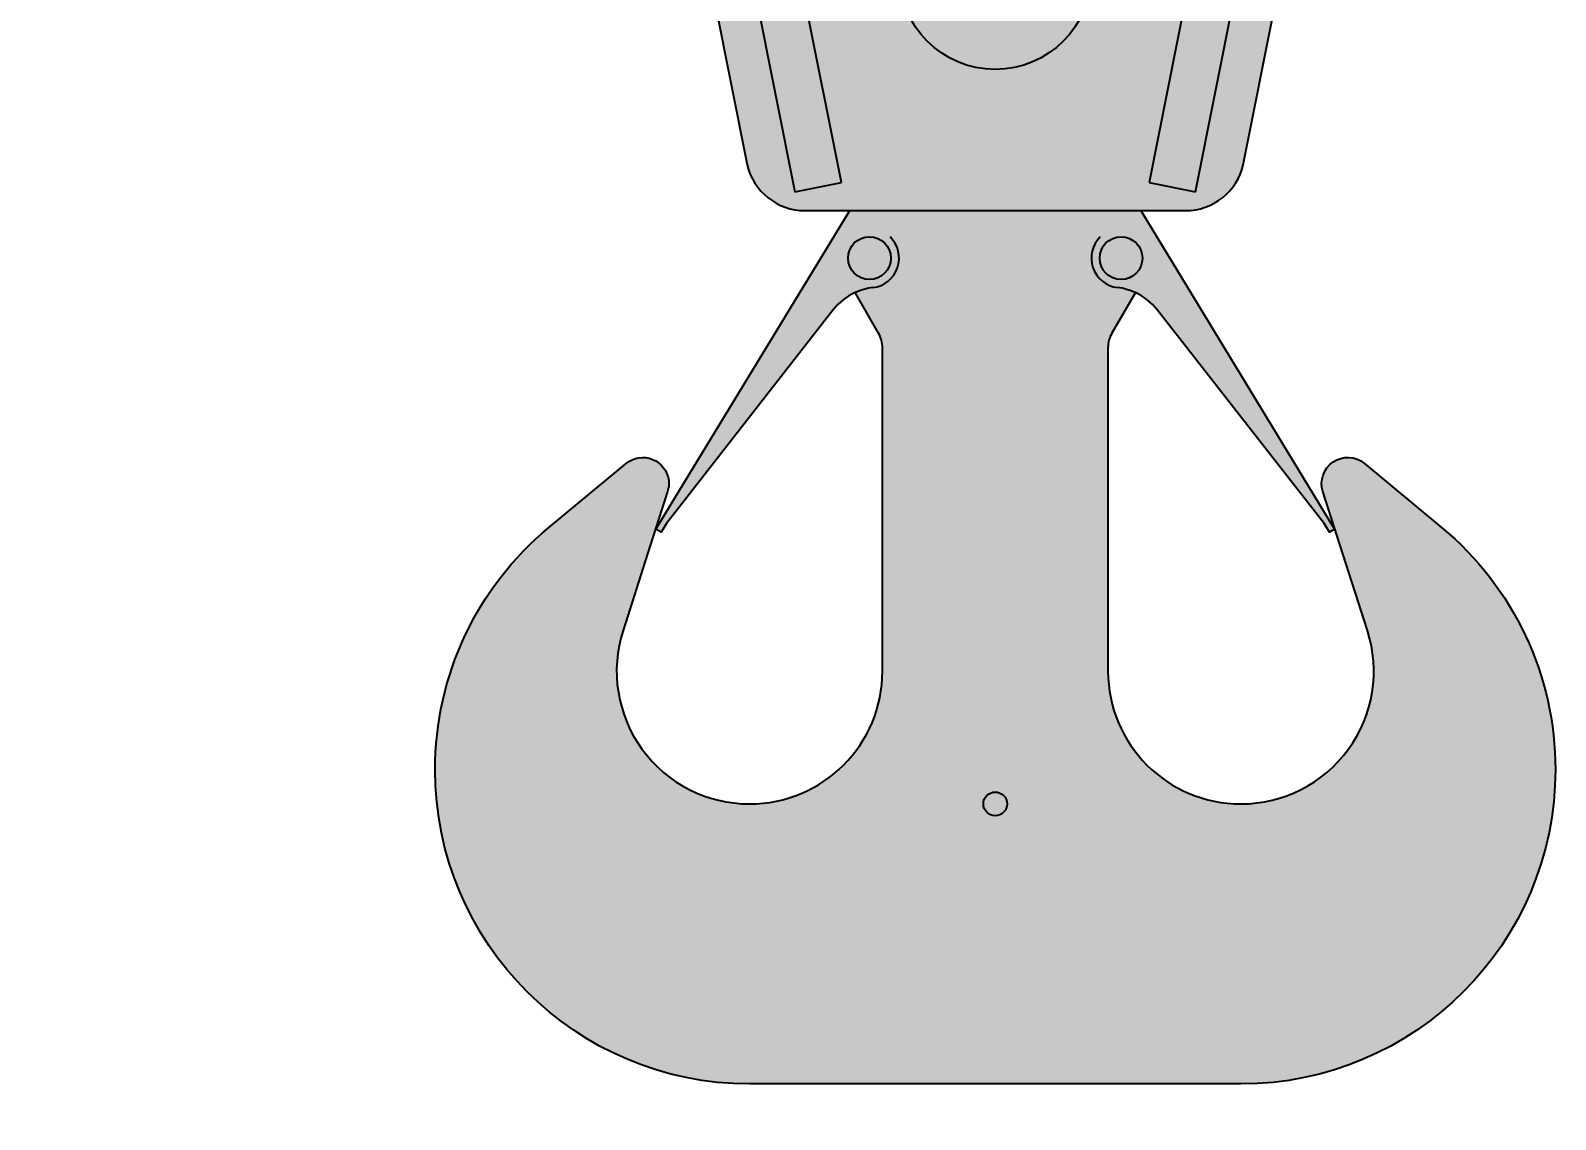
# Model space of a CAD drawing. Header units: millimetres. Extents: x -4957 to 16265, y -14538 to 14589.
# Drawn here: x 6602 to 7887, y 9633 to 10550 of the extents above; entities that cross this region are included whole.
import ezdxf
from ezdxf.enums import TextEntityAlignment as Align

# ---------------------------------------------------------------- set-up
doc = ezdxf.new("R2010")
doc.units = ezdxf.units.MM
doc.set_wipeout_variables(frame=1)
doc.layers.add('Техника Кран LTM 1250-5.1', color=250, linetype='Continuous')
doc.layers.add('Техника Кран LTM 1250-5.1 Штрих', color=7, linetype='Continuous', true_color=0xffe79e)
doc.styles.add('arial', font='arial.ttf')
doc.styles.get("Standard").update_dxf_attribs({"font": 'mipgost.ttf'})

# ---------------------------------------------------------------- blocks, each defined once
blk = doc.blocks.new('LTM 1250-5.1-20240907.185504')
at = {"color": 0, "linetype": 'ByBlock', "lineweight": -2, "ltscale": 10, "transparency": 16777216}
blk.add_wipeout([(-399.9996444228191, 1265.0005354804434), (-12050, 1265.0005354804416), (-12050, 365.50077453992344), (-399.9996444228482, 365.5007745399271)], dxfattribs=at)
blk = doc.blocks.new('LTM 1250-5.1-20240907.19033301')
at = {"color": 0, "linetype": 'ByBlock', "lineweight": -2, "ltscale": 10, "transparency": 16777216}
blk.add_wipeout([(-174.99978845795977, -448.00174376917676), (-168.99978845794521, -448.0017421872053), (-168.99978845797432, -452.954736657226), (-50.99978845795249, -452.9547366572406), (-51.000123257278574, -438.001742187178), (-11645.00000000783, -438.00174218718166), (-11645.000000007823, -1064.040839807256), (-175.00032195452695, -1064.040839807254), (-175.00032195452695, -1064.0408398071613)], dxfattribs=at)
blk = doc.blocks.new('LTM 1250-5.1-20240907.191734')
at = {"color": 0, "linetype": 'ByBlock', "lineweight": -2, "ltscale": 10, "transparency": 16777216}
blk.add_wipeout([(-174.9998666890324, -466.0005408123907), (-168.99986668904694, -466.0005408123325), (-168.9998666890615, -471.45353528248233), (-50.99986668906149, -471.45353528247506), (-51.00047289084068, -454.0315482482547), (-11465, -454.03156318026413), (-11465, -1139.949527358176), (-175.00041157837495, -1139.9495273581979)], dxfattribs=at)
blk = doc.blocks.new('LTM 1250-5.1-20240907.192521')
at = {"color": 0, "linetype": 'ByBlock', "lineweight": -2, "ltscale": 10, "transparency": 16777216}
blk.add_wipeout([(-11285, -476.03426479715927), (-11284.999999999993, -1216.293599928973), (-175.00504542825183, -1216.3013632330476), (-175.00449191298503, -488.00324242924034), (-169.0044919129714, -488.00324242924034), (-169.0044919130005, -493.1694486810902), (-51.00449191297139, -493.16944868111204), (-51.005097256972476, -476.03424878682745)], dxfattribs=at)
blk = doc.blocks.new('LTM 1250-5.1-20230629.145237')
at = {"color": 0, "linetype": 'ByBlock', "lineweight": -2, "ltscale": 10, "transparency": 16777216}
blk.add_wipeout([(-22.49999824251421, 400.98155523670175), (-23.991857856203353, 400.41018752336504), (-25.469225216996392, 399.802329108878), (-26.931207922915178, 399.1583471693839), (-28.37692286506359, 398.47863070140033), (-28.376922865063534, 398.47863070140033), (-167.4627217632423, 330.98684966233213), (-167.4627217632423, 330.98684966233213), (-172.5507926816029, 328.03727817830236), (-177.15136567139245, 324.3735142973612), (-181.16498658772025, 320.0747604372664), (-184.50488988267898, 315.2339460853218), (-339.16144550029935, 51.49856771576037), (-339.16144550029935, 51.49856771576037), (-341.68183425712584, 46.463106154293655), (-343.5143964588227, 41.13863919510732), (-344.62696196914817, 35.61863642266394), (-344.9999999999999, 30.000000000000227), (-345, 30.000000000000227), (-345, -194.23105999999825), (-345, -194.23105999999825), (-344.91755194007317, -197.1012530789028), (-344.6704796675954, -199.96198048376868), (-344.25959800774797, -202.8038077576157), (-343.68626201635936, -205.61736277462865), (-209.0306220163543, -881.3863027745386), (-209.0306220163543, -881.3863027745386), (-202.57364584242725, -896.7710182331101), (-191.41432026125779, -909.1747057342259), (-176.79526747175407, -917.2161798894772), (-160.34436000000295, -920), (-160.34436000000278, -920), (160.34436000001736, -920), (160.34436000001736, -920), (176.7952674717552, -917.216179889498), (191.41432026125293, -909.1747057342704), (202.57364584242458, -896.7710182331792), (209.03062201636197, -881.3863027746302), (209.03062201636203, -881.3863027746302), (343.6862620163787, -205.61736277454315), (343.6862620163787, -205.61736277454315), (344.25959800776076, -202.80380775755134), (344.6704796676027, -199.96198048372594), (344.9175519400762, -197.10125307888143), (344.99999999999994, -194.23105999999825), (344.99999999999994, 30.000000000000227), (344.99999999999994, 30.000000000000227), (344.6269619691577, 35.61863642263643), (343.51439645884557, 41.138639195054566), (341.68183425716524, 46.46310615421612), (339.16144550035824, 51.49856771566169), (184.5048898826465, 315.2339460853998), (184.5048898826465, 315.2339460853998), (181.16498624097832, 320.0747606813725), (177.15136490025589, 324.37351468939755), (172.55079143006049, 328.03727860558274), (167.46271999999584, 330.98685000000114), (167.46271999999584, 330.98685000000114), (28.37692286527306, 398.47863070129824), (28.37692286527306, 398.47863070129824), (26.931207923073657, 399.1583471693102), (25.469225217103087, 399.8023291088309), (23.991857856257525, 400.4101875233439), (22.499998242515346, 400.9815552367045), (22.499998242515346, 400.9815552367045), (22.5, 440), (-22.499999999999943, 440)], dxfattribs=at)
at = {"layer": 'Техника Кран LTM 1250-5.1 Штрих', "ltscale": 10, "transparency": 16777216}
h = blk.add_hatch(color=256, dxfattribs=at)
h.dxf.hatch_style = 1
edge = h.paths.add_edge_path()
edge.add_arc((-9.825704694321757e-10, 340.0000000025343), 64.9999999972885, 110.252245090905, 115.8851130001813)
edge.add_line((-28.37692286504898, 398.4786307014001), (-167.4627217632369, 330.9868496623312))
edge.add_arc((-149.99999999987, 294.9999999998304), 40.00000000020258, 115.8851130002572, 149.6122959998974)
edge.add_line((-184.5048898826935, 315.2339460853182), (-339.1614455002709, 51.49856771576015))
edge.add_arc((-302.499999999983, 29.99999999995956), 42.500000000017, 149.6122959997879, 179.9999999999455)
edge.add_line((-345, 30), (-345, -194.2310599999983))
edge.add_arc((-294.9999999996309, -194.2310600000019), 50.00000000036914, 179.9999999999958, 193.1632319998972)
edge.add_line((-343.6862620163593, -205.6173627746248), (-209.0306220163475, -881.3863027745392))
edge.add_arc((-160.3443599999818, -870.000000000004), 49.999999999996, 193.1632319998942, 269.9999999999926)
edge.add_line((-160.3443599999882, -920), (160.3443600000464, -920))
edge.add_arc((160.3443600000705, -870.000000000088), 49.99999999991201, 269.9999999999724, 346.8367680000709)
edge.add_line((209.0306220163475, -881.3863027746338), (343.6862620163593, -205.6173627745447))
edge.add_arc((294.9999999999778, -194.2310599999619), 50.00000000002218, 346.8367680000568, 359.9999999999583)
edge.add_line((345, -194.2310599999983), (345, 30))
edge.add_arc((302.5000000002287, 30.00000000012296), 42.49999999977126, 359.9999999998342, 390.3877039999917)
edge.add_line((339.1614455003873, 51.49856771565828), (184.5048898826353, 315.2339460853982))
edge.add_arc((150.0000005492444, 294.9999994109781), 39.99999982416033, 30.38770512590138, 64.11489055934418)
edge.add_line((167.4627200000104, 330.9868500000011), (28.37692286528181, 398.4786307012982))
edge.add_arc((6.404476948773663e-11, 340.0000000001178), 64.99999999987354, 64.11488699979633, 69.74775490907274)
edge.add_line((22.49999824253609, 400.9815552366999), (22.5, 440))
edge.add_line((22.5, 440), (-22.5, 440))
edge.add_line((-22.5, 440), (-22.49999824253609, 400.9815552366999))
at = {"color": 0, "linetype": 'ByBlock', "lineweight": -2, "ltscale": 10, "transparency": 16777216}
for p, q in [((-140.4725800000015, 344.0838900000017), (-123.0098627531552, 308.0970413223476)), ((140.4725900000194, 344.0838900000017), (123.0098627532134, 308.0970413223476)), ((-165, 303.6602500000008), (-150, 312.3205000000016)), ((-135, 303.6602500000008), (-150, 312.3205000000016)), ((135, 303.6602500000008), (150, 312.3205000000016)), ((165, 303.6602500000008), (150, 312.3205000000016)), ((-165, 303.6602500000008), (-165, 286.3397500000065)), ((-135, 286.3397500000065), (-135, 303.6602500000008)), ((135, 303.6602500000008), (135, 286.3397500000065)), ((165, 286.3397500000065), (165, 303.6602500000008)), ((-199.6803499999805, 289.3552799999961), (-165.1754599999986, 269.1213300000018)), ((-165, 286.3397500000065), (-150, 277.6795000000056)), ((-150, 277.6795000000056), (-135, 286.3397500000065)), ((135, 286.3397500000065), (150, 277.6795000000056)), ((150, 277.6795000000056), (165, 286.3397500000065)), ((199.6803500000387, 289.3552799999961), (165.1754599999986, 269.1213300000018)), ((-316.3982499999693, 90.31657000000268), (-279.736809999973, 68.81800000000658)), ((316.3982599999872, 90.31657000000268), (279.7368100000313, 68.81800000000658)), ((-345, -15), (-302.5, -15)), ((345, -15), (302.5, -15)), ((-180, -367), (-180, -400)), ((-120, -400), (-120, -367)), ((120, -400), (120, -367)), ((180, -400), (180, -367)), ((-227.3060307885171, -405.8843167592058), (-266.5348091831547, -413.7011540776803)), ((-263.9331900000107, -400), (-190, -400)), ((-129.5955643075868, -896.2440466922999), (-227.3060307885171, -405.8843167592058)), ((-180, -400), (-120, -400)), ((-110, -400), (110, -400)), ((120, -400), (180, -400)), ((227.3060307885753, -405.8843167592058), (129.5955643075868, -896.2440466922999)), ((190, -400), (263.9331900000107, -400)), ((266.5348091832129, -413.7011540776803), (227.3060307885753, -405.8843167592058)), ((-266.5348091831547, -413.7011540776803), (-168.8243427022244, -904.0608840107816)), ((168.8243427022244, -904.0608840107816), (266.5348091832129, -413.7011540776803)), ((-168.8243427022244, -904.0608840107816), (-129.5955643075868, -896.2440466922999)), ((129.5955643075868, -896.2440466922999), (168.8243427022244, -904.0608840107816))]:
    blk.add_line(p, q, dxfattribs=at)
blk.add_lwpolyline([(-22.49999824253609, 400.9815552366999, 0.0245829730570119), (-28.37692286504898, 398.4786307014001), (-167.4627217632369, 330.9868496623312, 0.1482342404654451), (-184.5048898826935, 315.2339460853182), (-339.1614455002709, 51.49856771576015, 0.1333738812397295), (-345, 30), (-345, -194.2310599999983, 0.05749867466113651), (-343.6862620163593, -205.6173627746248), (-209.0306220163475, -881.3863027745392, 0.3484167399874709), (-160.3443599999882, -920), (160.3443600000464, -920, 0.3484167399874708), (209.0306220163475, -881.3863027746338), (343.6862620163593, -205.6173627745447, 0.05749867466113662), (345, -194.2310599999983), (345, 30, 0.1333738812397295), (339.1614455003873, 51.49856771565828), (184.5048898826353, 315.2339460853982, 0.1482342513182574), (167.4627200000104, 330.9868500000011), (28.37692286528181, 398.4786307012982, 0.02458297305701223), (22.49999824253609, 400.9815552366999), (22.5, 440), (-22.5, 440)], format="xyb", close=True, dxfattribs=at)
blk.add_lwpolyline([(22.49999824253609, 400.9815552366999, 0.08859782210783405), (0, 405, 0.08859782210783428), (-22.49999824253609, 400.9815552366999)], format="xyb", dxfattribs=at)
for centre, radius in [((-150, 295), 15), ((-50, 300), 10), ((50, 300), 10), ((150, 295), 15), ((0, 0), 80), ((-302.5, 30), 12), ((-302.5, 30), 10), ((302.5, 30), 12), ((302.5, 30), 10), ((0, -720), 81)]:
    blk.add_circle(centre, radius, dxfattribs=at)
at = {"color": 0, "linetype": 'ByBlock', "lineweight": 9, "ltscale": 10, "transparency": 16777216}
blk.add_circle((0, 0), 286, dxfattribs=at)
at = {"color": 0, "linetype": 'ByBlock', "lineweight": -2, "ltscale": 10, "transparency": 16777216}
for centre, radius, start, end in [((-127.1101899999776, 339.4528599999976), 10.00000000000668, 115.8851129991063, 205.8851129993499), ((127.1101900000358, 339.4528599999976), 9.999999999997053, 334.1148870006501, 64.11488700089377), ((-150.000000934524, 294.9999991229051), 30.00000122367205, 239.6122984727309, 25.88511372870054), ((150.000000934524, 294.9999991229051), 30.0000012236695, 154.1148862712995, 300.3877015272691), ((-196.112610000011, 275.6705699999948), 9.999999999991571, 59.61229599859659, 149.6122960006707), ((196.1126199999708, 275.6705699999948), 10.00000000000207, 30.38770399932927, 120.3877040014034), ((-302.7135399999679, 93.88431000000128), 10.00000000000115, 149.6122960006707, 239.6122959985966), ((302.7135499999858, 93.88431000000128), 10.0000000000063, 300.3877040014034, 30.38770399932927), ((-302.5000000747386, 29.99999968012708), 44.99999968013071, 270.0000000933815, 59.61229468410155), ((302.5000000747386, 29.99999968012708), 44.99999968013221, 120.3877053158985, 269.9999999032834), ((-335, -25), 10, 90, 180), ((335, -25), 10, 0, 90), ((-150, -367), 30, 0, 180), ((150, -367), 30, 0, 180), ((-263.9331900000107, -350), 50.00000000001103, 191.2693149996418, 270), ((263.9331900000107, -350), 50, 270, 348.7306850003582), ((-190, -390), 10, 270, 0), ((-110, -390), 10, 180, 270), ((110, -390), 10, 270, 0), ((190, -390), 10, 180, 270), ((-67.54857855651062, -920.6745838269635), 30.00000152914512, 178.7115327551855, 225.6438107107791), ((67.54859170387499, -920.6745756303208), 29.99999819828435, 314.356160389059, 1.288451729558584)]:
    blk.add_arc(centre, radius, start, end, dxfattribs=at)
at = {"layer": 'Defpoints', "color": 0, "linetype": 'ByBlock', "lineweight": -2, "ltscale": 10, "transparency": 16777216, "width": 0.7}
blk.add_text('151.0t', height=80, dxfattribs=at).set_placement((0, -160.5930726881634), align=Align.MIDDLE_CENTER)
blk = doc.blocks.new('LTM 1250-5.1-20230629.145241')
at = {"color": 0, "linetype": 'ByBlock', "lineweight": -2, "ltscale": 10, "transparency": 16777216}
blk.add_wipeout([(285.86214394932495, 99.60207801086472), (281.5900980769273, 97.00407248032298), (277.1205900000059, 104.35352999998952), (136.42905999989256, 284.33114000012756), (136.42905999989256, 284.33114000012756), (132.5193324555919, 288.765170679839), (128.11360686080474, 292.706766742695), (123.27346926903924, 296.100830034984), (118.06657822286668, 298.89991616666566), (118.06657822286668, 298.89991616666566), (98.34936490538529, 264.74870999999985), (98.34936490538529, 264.74870999999985), (96.90301168721246, 261.8157958091276), (95.85185434276717, 258.7191861275635), (95.21387846564859, 255.51186480550155), (94.99999999999481, 252.24870999999985), (94.99999999998546, -19.999999999999886), (94.99999999998546, -19.999999999999886), (103.52549235872134, -62.860544424889895), (127.80404050709205, -99.19595949289328), (164.13945557509527, -123.47450764126415), (206.99999999998542, -131.9999999999999), (206.99999999998542, -131.9999999999999), (206.99999999998542, -131.9999999999999), (257.7615560878404, -119.83618794575807), (297.49714739295183, -85.9868647060755), (317.57576919211004, -37.80447324614738), (313.6361253804352, 14.245244397548845), (313.6361253804352, 14.245244397549072), (292.89402000000706, 78.83401000000242), (276.0536182288488, 131.27325556476), (276.0536182288488, 131.27325556476), (276.2057938200336, 145.18338286218602), (284.67199136572503, 156.22142154478183), (298.06722219855493, 159.97409922563293), (311.0357520208998, 154.94100543670913), (311.0357520208998, 154.94100543670913), (376.0670099999843, 101.06211000000269), (376.0670099999843, 101.06211000000258), (416.48035454800396, 59.30520633804406), (446.8205131661766, 9.743606323363792), (465.6285325248348, -45.23944405396048), (471.99999999999994, -103.00000000007265), (471.99999999999994, -103.00000000007265), (471.99999999999994, -103.00000000007265), (451.82807611547645, -204.41110957680723), (394.38329701441245, -290.3832970144746), (308.41110957672606, -347.82807611551004), (206.99999999998496, -368), (206.99999999998542, -367.9999999999999), (-207.00000000001464, -367.9999999999999), (-207.00000000001464, -367.9999999999999), (-308.4111095767636, -347.8280761154909), (-394.3832970144497, -290.3832970144349), (-451.8280761155056, -204.41110957674857), (-472.0000000000146, -102.99999999999977), (-472.0000000000146, -102.99999999999989), (-472.0000000000146, -102.99999999999977), (-465.62853319695813, -45.239444112812066), (-446.820514593243, 9.743606382969801), (-416.4803567636982, 59.30520672534897), (-376.0670129793456, 101.06211094234186), (-376.0670129793456, 101.06211094234175), (-311.0357520209655, 154.94100543669276), (-311.0357520209655, 154.94100543669276), (-300.3782495454551, 159.73907610750882), (-288.7672721435756, 158.40152425778638), (-279.4798944288043, 151.30585964051318), (-275.1373797695398, 140.45475796318442), (-275.1373797695398, 140.45475796318442), (-275.00041945288405, 138.1358519418983), (-275.1087309717721, 135.8154313165004), (-275.46110676840556, 133.5193662995979), (-276.0536182288613, 131.2732555647665), (-292.894020000007, 78.83401000000242), (-313.6361253804345, 14.245244397553506), (-313.6361253804345, 14.245244397553506), (-317.57576919211414, -37.8044732461351), (-297.49714739296377, -85.98686470605821), (-257.7615560878614, -119.83618794574022), (-207.0000000000148, -131.99999999998568), (-207.00000000001464, -131.99999999998556), (-207.00000000001464, -131.99999999998556), (-164.13945557512676, -123.47450764125301), (-127.80404050712417, -99.19595949288612), (-103.52549235875262, -62.8605444248866), (-95.00000000001457, -19.999999999999773), (-95.00000000001457, -19.999999999999886), (-95.00000000001457, 252.24870999999985), (-95.00000000001457, 252.24870999999985), (-95.21387846565985, 255.51186480549995), (-95.85185434276964, 258.7191861275612), (-96.90301168720644, 261.81579580912603), (-98.34936490537069, 264.74870999999985), (-98.34936490537079, 264.74870999999985), (-118.06656999999535, 298.89991999999984), (-118.06656999999547, 298.89991999999984), (-123.27346369517417, 296.10083393287164), (-128.1136036266671, 292.70676996652537), (-132.51933111875474, 288.76517257085607), (-136.42905999998044, 284.3311400000023), (-136.42905999998038, 284.3311400000023), (-277.1205899999914, 104.35352999998952), (-281.59009598377924, 97.00407120737634), (-285.86214394933285, 99.60207801085164), (-122.63834999999382, 368.0000000000002), (122.6383499999938, 368.0000000000002)], dxfattribs=at)
at = {"layer": 'Техника Кран LTM 1250-5.1 Штрих', "ltscale": 10, "true_color": 0xadadad, "transparency": 16777216}
h = blk.add_hatch(color=253, dxfattribs=at)
h.dxf.hatch_style = 1
edge = h.paths.add_edge_path()
edge.add_line((122.6383500000084, 368), (285.8621439492999, 99.60207801086653))
edge.add_line((285.8621439492999, 99.60207801086653), (281.5900980769511, 97.0040724803257))
edge.add_line((281.5900980769511, 97.0040724803257), (277.1205899999914, 104.3535299999858))
edge.add_line((277.1205899999914, 104.3535299999858), (136.429059999864, 284.3311400001257))
edge.add_arc((97.0367648689513, 253.5375229957871), 49.99999763890816, 38.01533556591767, 65.12776070211865)
edge.add_line((118.0665782228898, 298.8999161666652), (98.34936490537075, 264.7487099999998))
edge.add_arc((119.9999999999328, 252.2487100000204), 24.99999999994732, 149.9999999999848, 180.0000000000472)
edge.add_line((94.99999999998545, 252.2487099999998), (94.99999999998545, -20))
edge.add_arc((206.9999999999854, -20), 112, 180, 270)
edge.add_arc((207.0000000000041, -19.99999999999316), 112.0000000000068, 269.9999999999905, 377.803959999993)
edge.add_line((313.6361253804498, 14.24524439754896), (292.8940199999925, 78.83400999999867))
edge.add_line((292.8940199999925, 78.83400999999867), (276.0536182288633, 131.2732555647599))
edge.add_arc((296.9999999999852, 138.000000000001), 21.99999999996891, 50.35799300014901, 197.8039600000465, ccw=False)
edge.add_line((311.0357520208781, 154.9410054367108), (376.0670099999843, 101.0621099999989))
edge.add_arc((207.000001278927, -103.0000028094957), 264.9999987210584, 6.074267275835155e-07, 50.3579939666281, ccw=False)
edge.add_arc((207.0000000000218, -103.0000000000364), 264.9999999999636, 269.9999999999921, 359.9999999999921, ccw=False)
edge.add_line((206.9999999999854, -368), (-207.0000000000146, -368))
edge.add_arc((-207.0000000000146, -103), 265, 180, 270, ccw=False)
edge.add_arc((-207.0000000000346, -102.9999999999779), 264.9999999999799, 129.6420069998998, 180.0000000000048, ccw=False)
edge.add_line((-376.0670129793725, 101.0621109423373), (-311.0357520209654, 154.941005436689))
edge.add_arc((-297.0000000000216, 137.9999999999773), 22.00000000000285, 6.406398326006411, 129.6420069999499, ccw=False)
edge.add_arc((-296.9999999999985, 137.9999999999295), 21.99999999998523, -17.803959999817323, 6.406398326136809, ccw=False)
edge.add_line((-276.0536182288342, 131.2732555647672), (-292.8940200000216, 78.83400999999867))
edge.add_line((-292.8940200000216, 78.83400999999867), (-313.6361253804207, 14.24524439755623))
edge.add_arc((-207.0000000000067, -20.00000000000344), 111.999999999982, 162.1960399999935, 269.999999999996)
edge.add_arc((-207.0000000000073, -19.99999999999272), 111.9999999999927, 269.9999999999962, 359.9999999999963)
edge.add_line((-95.00000000001455, -20), (-95.00000000001455, 252.2487099999998))
edge.add_arc((-119.9999999999328, 252.2487100001291), 24.9999999999182, 359.9999999997038, 389.9999999997663)
edge.add_line((-98.34936490534164, 264.7487099999998), (-118.0665699999809, 298.8999199999962))
edge.add_arc((-97.03677611935836, 253.5375372419165), 49.99998000151595, 114.872224071475, 141.9846693558967)
edge.add_line((-136.4290599999513, 284.3311400000021), (-277.1205900000205, 104.3535299999858))
edge.add_line((-277.1205900000205, 104.3535299999858), (-281.5900959837745, 97.00407120737509))
edge.add_line((-281.5900959837745, 97.00407120737509), (-285.862143949329, 99.60207801085198))
edge.add_line((-285.862143949329, 99.60207801085198), (-122.6383499999793, 368))
edge.add_line((-122.6383499999793, 368), (122.6383500000084, 368))
at = {"color": 0, "linetype": 'ByBlock', "lineweight": -2, "ltscale": 10, "transparency": 16777216}
blk.add_lwpolyline([(122.6383500000084, 368), (285.8621439492999, 99.60207801086653), (281.5900980769511, 97.0040724803257), (277.1205899999914, 104.3535299999858), (136.429059999864, 284.3311400001257, 0.1188552476238497), (118.0665782228898, 298.8999161666652), (98.34936490537075, 264.7487099999998, 0.1316524975876729), (94.99999999998545, 252.2487099999998), (94.99999999998545, -20, 0.414213562373095), (206.9999999999854, -132, 0.5084484607468674), (313.6361253804498, 14.24524439754896), (292.8940199999925, 78.83400999999867), (276.0536182288633, 131.2732555647599, -0.7497707899697781), (311.0357520208781, 154.9410054367108), (376.0670099999843, 101.0621099999989, -0.2233340443865461), (471.9999999999854, -103.0000000000728, -0.414213562373095), (206.9999999999854, -368), (-207.0000000000146, -368, -0.414213562373095), (-472.0000000000146, -103, -0.2233340427415406), (-376.0670129793725, 101.0621109423373), (-311.0357520209654, 154.941005436689, -0.5963302448858279), (-275.1373797695414, 140.4547579631835, -0.1060323259322553), (-276.0536182288342, 131.2732555647672), (-292.8940200000216, 78.83400999999867), (-313.6361253804207, 14.24524439755623, 0.5084484607468671), (-207.0000000000146, -131.9999999999854, 0.414213562373095), (-95.00000000001455, -20), (-95.00000000001455, 252.2487099999998, 0.1316524975876729), (-98.34936490534164, 264.7487099999998), (-118.0665699999809, 298.8999199999962, 0.1188553367789598), (-136.4290599999513, 284.3311400000021), (-277.1205900000205, 104.3535299999858), (-281.5900959837745, 97.00407120737509), (-285.862143949329, 99.60207801085198), (-122.6383499999793, 368)], format="xyb", close=True, dxfattribs=at)
blk.add_lwpolyline([(118.0665782228898, 298.8999161666652, 0.07873868267308924), (103.0122586148645, 303.1791712196427)], format="xyb", dxfattribs=at)
for centre in [(-106.0000000000146, 328), (105.9999999999854, 328)]:
    blk.add_circle(centre, 18, dxfattribs=at)
for centre, radius, start, end in [((-106.0000000000146, 328), 25.00000000001116, 276.863810999123, 45.64382600040877), ((106.0000005331676, 327.9999985422692), 25.00000141499548, 134.3561725392703, 263.1361949062541), ((-97.0367592965631, 253.5375205400196), 50.00000354155692, 96.86381949095241, 114.87223351222)]:
    blk.add_arc(centre, radius, start, end, dxfattribs=at)
at = {"layer": 'Defpoints', "color": 0, "linetype": 'ByBlock', "lineweight": -2, "ltscale": 10, "transparency": 16777216}
blk.add_circle((-1.455191522836685e-11, -131.9999999999854), 10, dxfattribs=at)
blk = doc.blocks.new('LTM 1250-5.1-9-rollig20230713.14574')
at = {"color": 0, "linetype": 'ByBlock', "lineweight": -2, "ltscale": 10, "transparency": 16777216}
blk.add_blockref('LTM 1250-5.1-20230629.145237', (1.455191522836685e-11, 1420), dxfattribs=at)
blk.add_blockref('LTM 1250-5.1-20230629.145241', (1.455191522836685e-11, 131.9999999999857), dxfattribs=at)
blk = doc.blocks.new('*U125')
at = {"color": 0, "linetype": 'ByBlock', "lineweight": -2, "ltscale": 10, "transparency": 16777216, "rotation": 52.00000000000001}
blk.add_blockref('LTM 1250-5.1-20240907.185504', (7415.155910080377, 13248.65026090414), dxfattribs=at)
blk.add_blockref('LTM 1250-5.1-20240907.19033301', (6058.657903756041, 13794.51027852597), dxfattribs=at)
blk.add_blockref('LTM 1250-5.1-20240907.191734', (5916.318408053156, 13677.29480188978), dxfattribs=at)
at = {"color": 0, "linetype": 'ByBlock', "lineweight": -2, "ltscale": 10, "transparency": 33554687}
blk.add_blockref('LTM 1250-5.1-9-rollig20230713.14574', (7415.155910080377, 9748.650260904136), dxfattribs=at)
at = {"color": 0, "linetype": 'ByBlock', "lineweight": -2, "ltscale": 10, "transparency": 16777216, "rotation": 52.00000000000001}
blk.add_blockref('LTM 1250-5.1-20240907.192521', (5771.614880089447, 13561.92630967957), dxfattribs=at)
at = {"layer": 'Defpoints', "color": 250, "linetype": 'ByBlock', "lineweight": -2, "ltscale": 10, "transparency": 16777216, "style": 'arial', "width": 0.8}
blk.add_attdef('МАРКА', text='', height=250, rotation=51.99999999998747, dxfattribs=at).set_placement((4944.094352074104, 12122.31379383546), align=Align.MIDDLE_CENTER)

msp = doc.modelspace()

# ---------------------------------------------------------------- block references
at = {"layer": 'Техника Кран LTM 1250-5.1'}
msp.add_blockref('*U125', (0, 150), dxfattribs=at)

doc.saveas('drawing.dxf')
